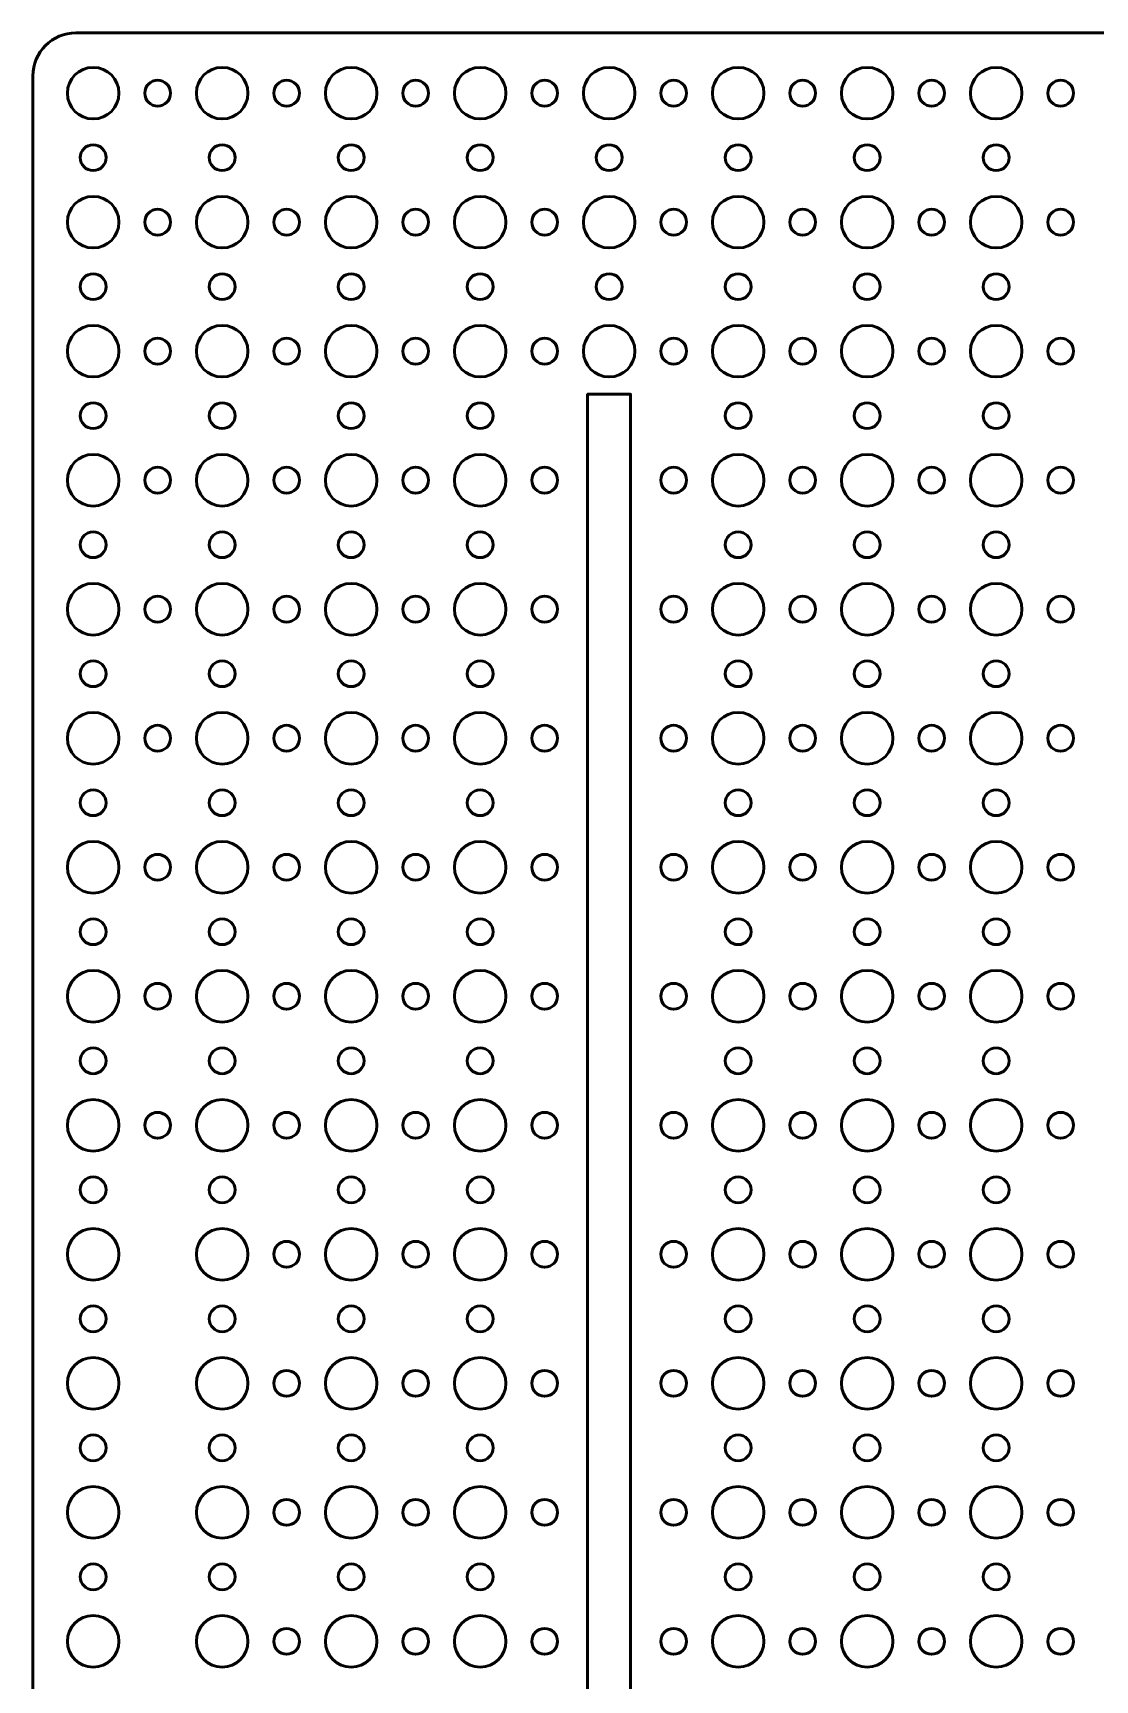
# Model space of a CAD drawing. Header units: centimetres. Extents: x -26.2 to 26.2, y -20.2 to 20.2.
# Drawn here: x -12.7 to -0.35, y 1.07 to 20.22 of the extents above; entities that cross this region are included whole.
import ezdxf

# ---------------------------------------------------------------- set-up
doc = ezdxf.new("R2010")
doc.units = ezdxf.units.CM
doc.header["$MEASUREMENT"] = 0
doc.layers.add('Layer 1', color=7, linetype='Continuous')

msp = doc.modelspace()

# ---------------------------------------------------------------- linework, layer by layer
at = {"layer": 'Layer 1', "lineweight": 53}
msp.add_lwpolyline([(-6.25, -18.98419), (-5.75, -18.98419), (-5.75, 16.01581), (-6.25, 16.01581), (-6.25, -18.98419)], close=True, dxfattribs=at)
for centre, major_axis in [((-11.99999, 19.5159), (0, 0.30001)), ((-10.49999, 19.5159), (0, 0.30001)), ((-8.99999, 19.5159), (0, 0.30001)), ((-7.49999, 19.5159), (0, 0.30001)), ((-5.99999, 19.5159), (0, 0.30001)), ((-4.49999, 19.5159), (0, 0.30001)), ((-2.99999, 19.5159), (0, 0.30001)), ((-1.49999, 19.5159), (0, 0.30001)), ((-11.25, 19.51591), (0, 0.15)), ((-9.75, 19.51591), (0, 0.15)), ((-8.25, 19.51591), (0, 0.15)), ((-6.75, 19.51591), (0, 0.15)), ((-5.25, 19.51591), (0, 0.15)), ((-3.75, 19.51591), (0, 0.15)), ((-2.25, 19.51591), (0, 0.15)), ((-0.75, 19.51591), (0, 0.15)), ((-12, 18.76591), (0, 0.15)), ((-10.5, 18.76591), (0, 0.15)), ((-9, 18.76591), (0, 0.15)), ((-7.5, 18.76591), (0, 0.15)), ((-6, 18.76591), (0, 0.15)), ((-4.5, 18.76591), (0, 0.15)), ((-3, 18.76591), (0, 0.15)), ((-1.5, 18.76591), (0, 0.15)), ((-11.99999, 18.0159), (0, 0.30001)), ((-10.49999, 18.0159), (0, 0.30001)), ((-8.99999, 18.0159), (0, 0.30001)), ((-7.49999, 18.0159), (0, 0.30001)), ((-5.99999, 18.0159), (0, 0.30001)), ((-4.49999, 18.0159), (0, 0.30001)), ((-2.99999, 18.0159), (0, 0.30001)), ((-1.49999, 18.0159), (0, 0.30001)), ((-11.25, 18.01591), (0, 0.15)), ((-9.75, 18.01591), (0, 0.15)), ((-8.25, 18.01591), (0, 0.15)), ((-6.75, 18.01591), (0, 0.15)), ((-5.25, 18.01591), (0, 0.15)), ((-3.75, 18.01591), (0, 0.15)), ((-2.25, 18.01591), (0, 0.15)), ((-0.75, 18.01591), (0, 0.15)), ((-12, 17.26591), (0, 0.15)), ((-10.5, 17.26591), (0, 0.15)), ((-9, 17.26591), (0, 0.15)), ((-7.5, 17.26591), (0, 0.15)), ((-6, 17.26591), (0, 0.15)), ((-4.5, 17.26591), (0, 0.15)), ((-3, 17.26591), (0, 0.15)), ((-1.5, 17.26591), (0, 0.15)), ((-11.99999, 16.5159), (0, 0.30001)), ((-11.25, 16.51591), (0, 0.15)), ((-10.49999, 16.5159), (0, 0.30001)), ((-9.75, 16.51591), (0, 0.15)), ((-8.99999, 16.5159), (0, 0.30001)), ((-8.25, 16.51591), (0, 0.15)), ((-7.49999, 16.5159), (0, 0.30001)), ((-6.75, 16.51591), (0, 0.15)), ((-5.99999, 16.5159), (0, 0.30001)), ((-5.25, 16.51591), (0, 0.15)), ((-4.49999, 16.5159), (0, 0.30001)), ((-3.75, 16.51591), (0, 0.15)), ((-2.99999, 16.5159), (0, 0.30001)), ((-2.25, 16.51591), (0, 0.15)), ((-1.49999, 16.5159), (0, 0.30001)), ((-0.75, 16.51591), (0, 0.15)), ((-12, 15.76591), (0, 0.15)), ((-10.5, 15.76591), (0, 0.15)), ((-9, 15.76591), (0, 0.15)), ((-7.5, 15.76591), (0, 0.15)), ((-4.5, 15.76591), (0, 0.15)), ((-3, 15.76591), (0, 0.15)), ((-1.5, 15.76591), (0, 0.15)), ((-11.99999, 15.0159), (0, 0.30001)), ((-11.25, 15.01591), (0, 0.15)), ((-10.49999, 15.0159), (0, 0.30001)), ((-9.75, 15.01591), (0, 0.15)), ((-8.99999, 15.0159), (0, 0.30001)), ((-8.25, 15.01591), (0, 0.15)), ((-7.49999, 15.0159), (0, 0.30001)), ((-6.75, 15.01591), (0, 0.15)), ((-5.25, 15.01591), (0, 0.15)), ((-4.49999, 15.0159), (0, 0.30001)), ((-3.75, 15.01591), (0, 0.15)), ((-2.99999, 15.0159), (0, 0.30001)), ((-2.25, 15.01591), (0, 0.15)), ((-1.49999, 15.0159), (0, 0.30001)), ((-0.75, 15.01591), (0, 0.15)), ((-12, 14.26591), (0, 0.15)), ((-10.5, 14.26591), (0, 0.15)), ((-9, 14.26591), (0, 0.15)), ((-7.5, 14.26591), (0, 0.15)), ((-4.5, 14.26591), (0, 0.15)), ((-3, 14.26591), (0, 0.15)), ((-1.5, 14.26591), (0, 0.15)), ((-11.99999, 13.5159), (0, 0.30001)), ((-10.49999, 13.5159), (0, 0.30001)), ((-8.99999, 13.5159), (0, 0.30001)), ((-7.49999, 13.5159), (0, 0.30001)), ((-4.49999, 13.5159), (0, 0.30001)), ((-2.99999, 13.5159), (0, 0.30001)), ((-1.49999, 13.5159), (0, 0.30001)), ((-11.25, 13.51591), (0, 0.15)), ((-9.75, 13.51591), (0, 0.15)), ((-8.25, 13.51591), (0, 0.15)), ((-6.75, 13.51591), (0, 0.15)), ((-5.25, 13.51591), (0, 0.15)), ((-3.75, 13.51591), (0, 0.15)), ((-2.25, 13.51591), (0, 0.15)), ((-0.75, 13.51591), (0, 0.15)), ((-12, 12.76591), (0, 0.15)), ((-10.5, 12.76591), (0, 0.15)), ((-9, 12.76591), (0, 0.15)), ((-7.5, 12.76591), (0, 0.15)), ((-4.5, 12.76591), (0, 0.15)), ((-3, 12.76591), (0, 0.15)), ((-1.5, 12.76591), (0, 0.15)), ((-11.99999, 12.0159), (0, 0.30001)), ((-10.49999, 12.0159), (0, 0.30001)), ((-8.99999, 12.0159), (0, 0.30001)), ((-7.49999, 12.0159), (0, 0.30001)), ((-4.49999, 12.0159), (0, 0.30001)), ((-2.99999, 12.0159), (0, 0.30001)), ((-1.49999, 12.0159), (0, 0.30001)), ((-11.25, 12.01591), (0, 0.15)), ((-9.75, 12.01591), (0, 0.15)), ((-8.25, 12.01591), (0, 0.15)), ((-6.75, 12.01591), (0, 0.15)), ((-5.25, 12.01591), (0, 0.15)), ((-3.75, 12.01591), (0, 0.15)), ((-2.25, 12.01591), (0, 0.15)), ((-0.75, 12.01591), (0, 0.15)), ((-12, 11.26591), (0, 0.15)), ((-10.5, 11.26591), (0, 0.15)), ((-9, 11.26591), (0, 0.15)), ((-7.5, 11.26591), (0, 0.15)), ((-4.5, 11.26591), (0, 0.15)), ((-3, 11.26591), (0, 0.15)), ((-1.5, 11.26591), (0, 0.15)), ((-11.99999, 10.5159), (0, 0.30001)), ((-10.49999, 10.5159), (0, 0.30001)), ((-8.99999, 10.5159), (0, 0.30001)), ((-7.49999, 10.5159), (0, 0.30001)), ((-4.49999, 10.5159), (0, 0.30001)), ((-2.99999, 10.5159), (0, 0.30001)), ((-1.49999, 10.5159), (0, 0.30001)), ((-11.25, 10.51591), (0, 0.15)), ((-9.75, 10.51591), (0, 0.15)), ((-8.25, 10.51591), (0, 0.15)), ((-6.75, 10.51591), (0, 0.15)), ((-5.25, 10.51591), (0, 0.15)), ((-3.75, 10.51591), (0, 0.15)), ((-2.25, 10.51591), (0, 0.15)), ((-0.75, 10.51591), (0, 0.15)), ((-12, 9.76591), (0, 0.15)), ((-10.5, 9.76591), (0, 0.15)), ((-9, 9.76591), (0, 0.15)), ((-7.5, 9.76591), (0, 0.15)), ((-4.5, 9.76591), (0, 0.15)), ((-3, 9.76591), (0, 0.15)), ((-1.5, 9.76591), (0, 0.15)), ((-11.99999, 9.0159), (0, 0.30001)), ((-10.49999, 9.0159), (0, 0.30001)), ((-8.99999, 9.0159), (0, 0.30001)), ((-7.49999, 9.0159), (0, 0.30001)), ((-4.49999, 9.0159), (0, 0.30001)), ((-2.99999, 9.0159), (0, 0.30001)), ((-1.49999, 9.0159), (0, 0.30001)), ((-11.25, 9.01591), (0, 0.15)), ((-9.75, 9.01591), (0, 0.15)), ((-8.25, 9.01591), (0, 0.15)), ((-6.75, 9.01591), (0, 0.15)), ((-5.25, 9.01591), (0, 0.15)), ((-3.75, 9.01591), (0, 0.15)), ((-2.25, 9.01591), (0, 0.15)), ((-0.75, 9.01591), (0, 0.15)), ((-12, 8.26591), (0, 0.15)), ((-10.5, 8.26591), (0, 0.15)), ((-9, 8.26591), (0, 0.15)), ((-7.5, 8.26591), (0, 0.15)), ((-4.5, 8.26591), (0, 0.15)), ((-3, 8.26591), (0, 0.15)), ((-1.5, 8.26591), (0, 0.15)), ((-11.99999, 7.5159), (0, 0.30001)), ((-11.25, 7.51591), (0, 0.15)), ((-10.49999, 7.5159), (0, 0.30001)), ((-9.75, 7.51591), (0, 0.15)), ((-8.99999, 7.5159), (0, 0.30001)), ((-8.25, 7.51591), (0, 0.15)), ((-7.49999, 7.5159), (0, 0.30001)), ((-6.75, 7.51591), (0, 0.15)), ((-5.25, 7.51591), (0, 0.15)), ((-4.49999, 7.5159), (0, 0.30001)), ((-3.75, 7.51591), (0, 0.15)), ((-2.99999, 7.5159), (0, 0.30001)), ((-2.25, 7.51591), (0, 0.15)), ((-1.49999, 7.5159), (0, 0.30001)), ((-0.75, 7.51591), (0, 0.15)), ((-12, 6.76591), (0, 0.15)), ((-10.5, 6.76591), (0, 0.15)), ((-9, 6.76591), (0, 0.15)), ((-7.5, 6.76591), (0, 0.15)), ((-4.5, 6.76591), (0, 0.15)), ((-3, 6.76591), (0, 0.15)), ((-1.5, 6.76591), (0, 0.15)), ((-11.99999, 6.0159), (0, 0.30001)), ((-10.49999, 6.0159), (0, 0.30001)), ((-9.75, 6.01591), (0, 0.15)), ((-8.99999, 6.0159), (0, 0.30001)), ((-8.25, 6.01591), (0, 0.15)), ((-7.49999, 6.0159), (0, 0.30001)), ((-6.75, 6.01591), (0, 0.15)), ((-5.25, 6.01591), (0, 0.15)), ((-4.49999, 6.0159), (0, 0.30001)), ((-3.75, 6.01591), (0, 0.15)), ((-2.99999, 6.0159), (0, 0.30001)), ((-2.25, 6.01591), (0, 0.15)), ((-1.49999, 6.0159), (0, 0.30001)), ((-0.75, 6.01591), (0, 0.15)), ((-12, 5.26591), (0, 0.15)), ((-10.5, 5.26591), (0, 0.15)), ((-9, 5.26591), (0, 0.15)), ((-7.5, 5.26591), (0, 0.15)), ((-4.5, 5.26591), (0, 0.15)), ((-3, 5.26591), (0, 0.15)), ((-1.5, 5.26591), (0, 0.15)), ((-11.99999, 4.5159), (0, 0.30001)), ((-10.49999, 4.5159), (0, 0.30001)), ((-8.99999, 4.5159), (0, 0.30001)), ((-7.49999, 4.5159), (0, 0.30001)), ((-4.49999, 4.5159), (0, 0.30001)), ((-2.99999, 4.5159), (0, 0.30001)), ((-1.49999, 4.5159), (0, 0.30001)), ((-9.75, 4.51591), (0, 0.15)), ((-8.25, 4.51591), (0, 0.15)), ((-6.75, 4.51591), (0, 0.15)), ((-5.25, 4.51591), (0, 0.15)), ((-3.75, 4.51591), (0, 0.15)), ((-2.25, 4.51591), (0, 0.15)), ((-0.75, 4.51591), (0, 0.15)), ((-12, 3.76591), (0, 0.15)), ((-10.5, 3.76591), (0, 0.15)), ((-9, 3.76591), (0, 0.15)), ((-7.5, 3.76591), (0, 0.15)), ((-4.5, 3.76591), (0, 0.15)), ((-3, 3.76591), (0, 0.15)), ((-1.5, 3.76591), (0, 0.15)), ((-11.99999, 3.0159), (0, 0.30001)), ((-10.49999, 3.0159), (0, 0.30001)), ((-8.99999, 3.0159), (0, 0.30001)), ((-7.49999, 3.0159), (0, 0.30001)), ((-4.49999, 3.0159), (0, 0.30001)), ((-2.99999, 3.0159), (0, 0.30001)), ((-1.49999, 3.0159), (0, 0.30001)), ((-9.75, 3.01591), (0, 0.15)), ((-8.25, 3.01591), (0, 0.15)), ((-6.75, 3.01591), (0, 0.15)), ((-5.25, 3.01591), (0, 0.15)), ((-3.75, 3.01591), (0, 0.15)), ((-2.25, 3.01591), (0, 0.15)), ((-0.75, 3.01591), (0, 0.15)), ((-12, 2.26591), (0, 0.15)), ((-10.5, 2.26591), (0, 0.15)), ((-9, 2.26591), (0, 0.15)), ((-7.5, 2.26591), (0, 0.15)), ((-4.5, 2.26591), (0, 0.15)), ((-3, 2.26591), (0, 0.15)), ((-1.5, 2.26591), (0, 0.15)), ((-11.99999, 1.5159), (0, 0.30001)), ((-10.49999, 1.5159), (0, 0.30001)), ((-8.99999, 1.5159), (0, 0.30001)), ((-7.49999, 1.5159), (0, 0.30001)), ((-4.49999, 1.5159), (0, 0.30001)), ((-2.99999, 1.5159), (0, 0.30001)), ((-1.49999, 1.5159), (0, 0.30001)), ((-9.75, 1.51591), (0, 0.15)), ((-8.25, 1.51591), (0, 0.15)), ((-6.75, 1.51591), (0, 0.15)), ((-5.25, 1.51591), (0, 0.15)), ((-3.75, 1.51591), (0, 0.15)), ((-2.25, 1.51591), (0, 0.15)), ((-0.75, 1.51591), (0, 0.15))]:
    msp.add_ellipse(centre, major_axis=major_axis, ratio=1, dxfattribs=at)
msp.add_open_spline([(-12.2, -20.18409), (-12.47614, -20.18409), (-12.7, -19.96023), (-12.7, -19.68409), (-12.7, -19.68409), (-12.7, -19.68409), (-12.7, 19.71591), (-12.7, 19.71591), (-12.7, 19.71591), (-12.7, 19.99205), (-12.47614, 20.21591), (-12.2, 20.21591), (-12.2, 20.21591), (-8.45782, 20.21591), (-2.97204, 20.21591), (0.2, 20.21591), (0.2, 20.21591), (0.47614, 20.21591), (0.7, 19.99205), (0.7, 19.71591), (0.7, 19.71591), (0.7, 19.71591), (0.7, 2.21591), (0.7, 2.21591), (0.7, 2.21591), (0.7, 2.21591), (25.7, 2.21591), (25.7, 2.21591), (25.7, 2.21591), (25.97614, 2.21591), (26.2, 1.99205), (26.2, 1.71591), (26.2, 1.71591), (26.2, 1.71591), (26.2, -4.68409), (26.2, -4.68409), (26.2, -4.68409), (26.2, -4.96023), (25.97614, -5.18409), (25.7, -5.18409), (25.7, -5.18409), (25.7, -5.18409), (0.7, -5.18409), (0.7, -5.18409), (0.7, -5.18409), (0.7, -5.18409), (0.7, -19.68409), (0.7, -19.68409), (0.7, -19.68409), (0.7, -19.96023), (0.47614, -20.18409), (0.2, -20.18409), (0.2, -20.18409), (-4.57775, -20.18409), (-7.42225, -20.18409), (-12.2, -20.18409)], degree=3, knots=[0, 0, 0, 0, 0.06666667, 0.06666667, 0.06666667, 0.06666667, 0.13333333, 0.13333333, 0.13333333, 0.13333333, 0.2, 0.2, 0.2, 0.2, 0.26666667, 0.26666667, 0.26666667, 0.26666667, 0.33333333, 0.33333333, 0.33333333, 0.33333333, 0.4, 0.4, 0.4, 0.4, 0.46666667, 0.46666667, 0.46666667, 0.46666667, 0.53333333, 0.53333333, 0.53333333, 0.53333333, 0.6, 0.6, 0.6, 0.6, 0.66666667, 0.66666667, 0.66666667, 0.66666667, 0.73333333, 0.73333333, 0.73333333, 0.73333333, 0.8, 0.8, 0.8, 0.8, 0.86666667, 0.86666667, 0.86666667, 0.86666667, 1, 1, 1, 1], dxfattribs=at)

doc.saveas('drawing.dxf')
